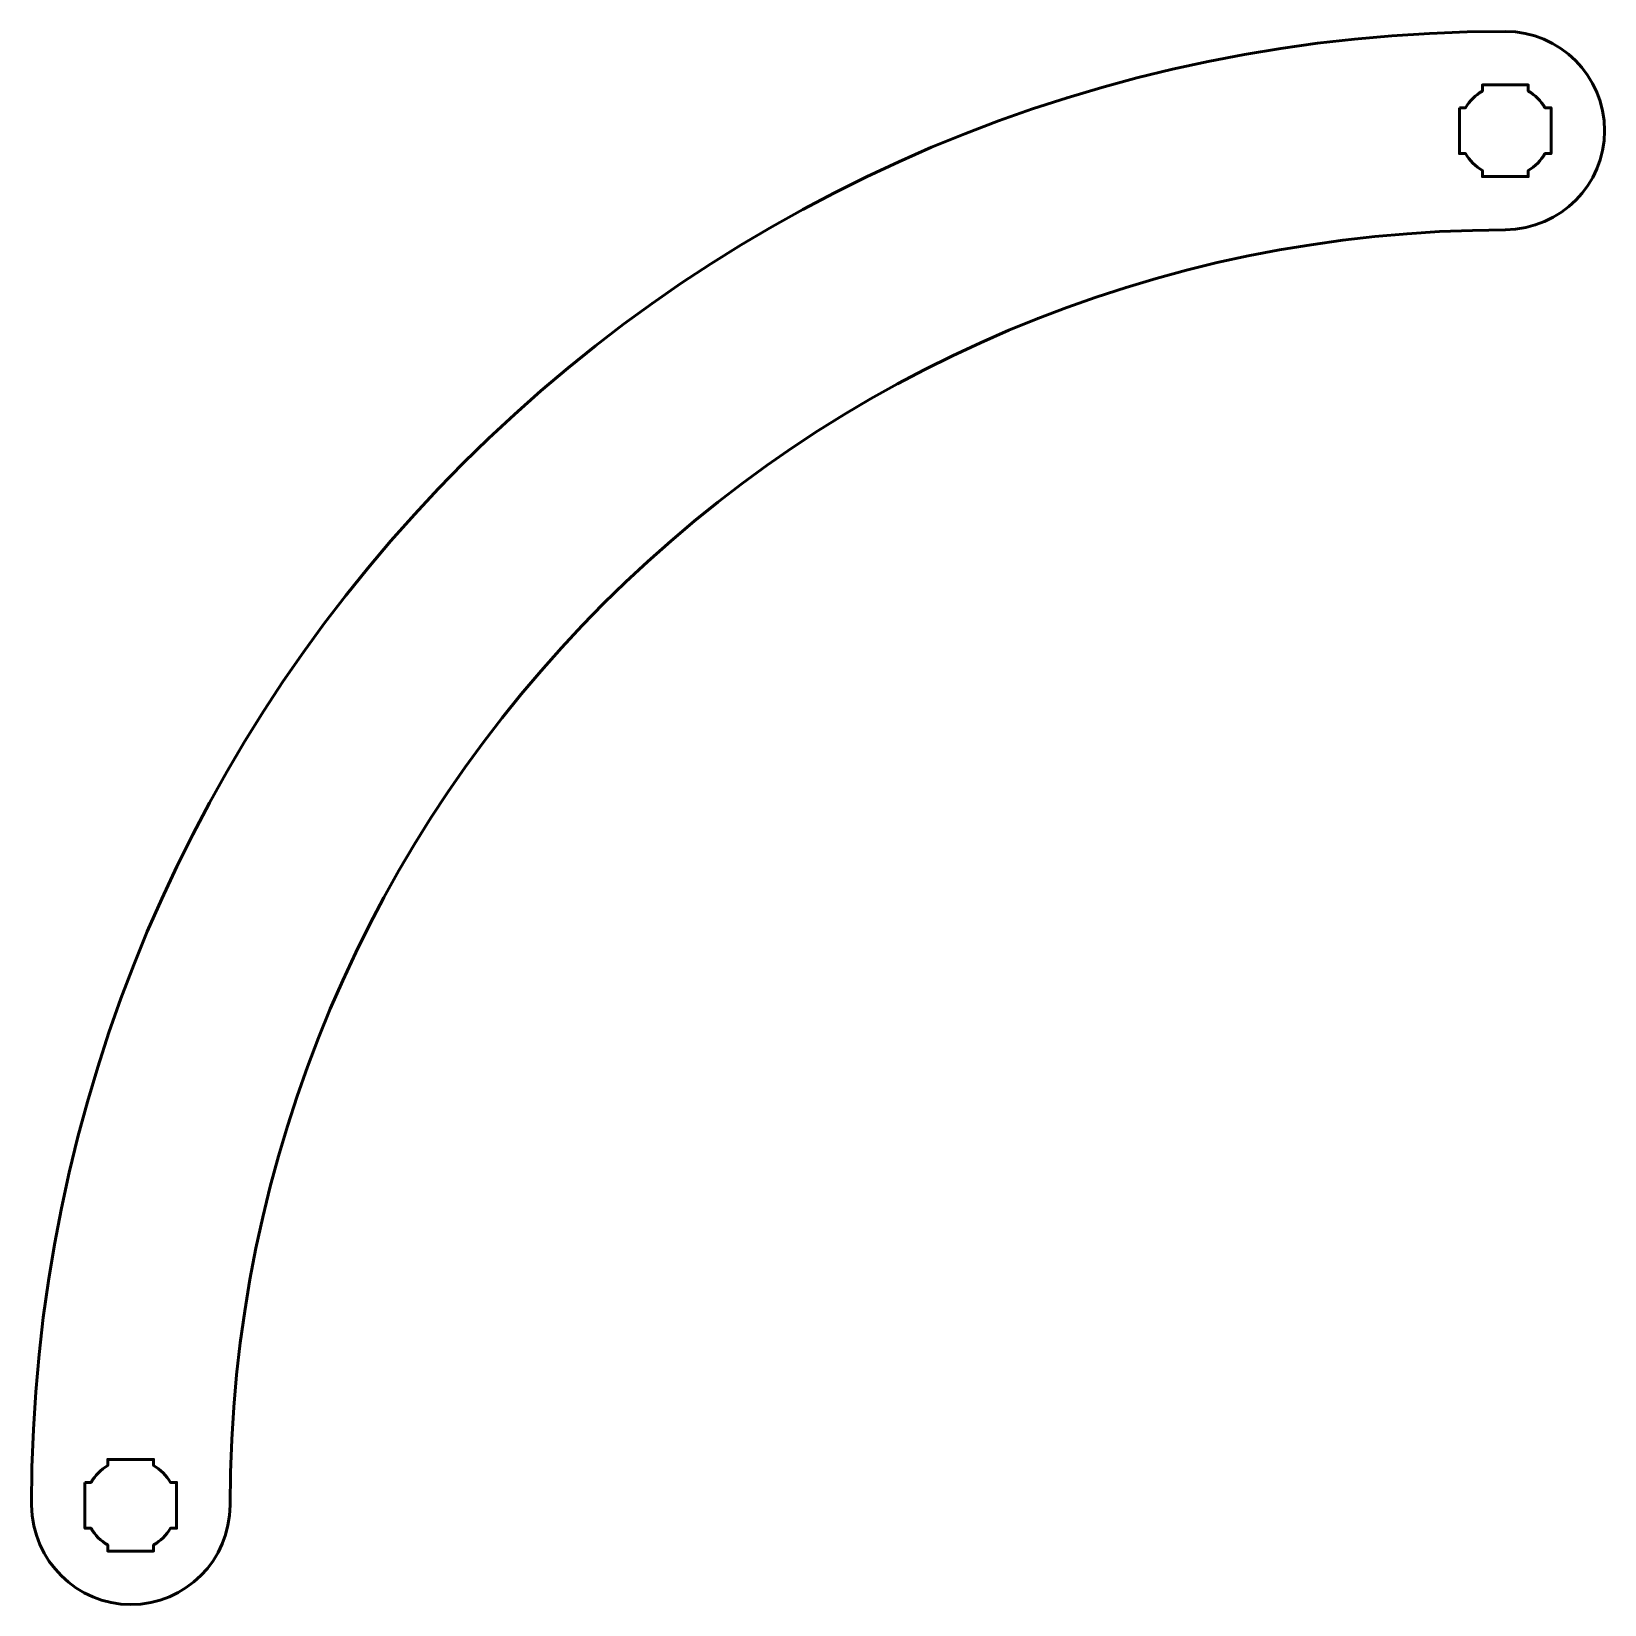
# Model space of a CAD drawing. Header units: centimetres. Extents: x -20.1 to -9.9, y -15.5 to -5.2.
import ezdxf

# ---------------------------------------------------------------- set-up
doc = ezdxf.new("R2010")
doc.units = ezdxf.units.CM
doc.header["$MEASUREMENT"] = 0
doc.layers.add('Layer 1', color=7, linetype='Continuous')

msp = doc.modelspace()

# ---------------------------------------------------------------- linework, layer by layer
at = {"layer": 'Layer 1', "color": 250, "lineweight": 53}
for points, knots in [([(-18.84999, -14.85), (-18.85, -10.23921), (-15.11079, -6.5), (-10.50009, -6.49989), (-10.50009, -6.49989), (-10.13194, -6.49069), (-9.85009, -6.2032), (-9.85009, -5.85002), (-9.85009, -5.85002), (-9.85009, -5.4911), (-10.14117, -5.20002), (-10.5, -5.20001), (-10.5, -5.20001), (-15.82864, -5.2), (-20.15, -9.52136), (-20.14988, -14.8499), (-20.14988, -14.8499), (-20.14067, -15.21806), (-19.85318, -15.49991), (-19.5, -15.49991), (-19.5, -15.49991), (-19.14108, -15.49991), (-18.85, -15.20883), (-18.84999, -14.85)], [0, 0, 0, 0, 0.16666667, 0.16666667, 0.16666667, 0.16666667, 0.33333333, 0.33333333, 0.33333333, 0.33333333, 0.5, 0.5, 0.5, 0.5, 0.66666667, 0.66666667, 0.66666667, 0.66666667, 0.83333333, 0.83333333, 0.83333333, 0.83333333, 1, 1, 1, 1]), ([(-10.80003, -5.69996), (-10.80003, -5.69996), (-10.75983, -5.69996), (-10.75983, -5.69996), (-10.75983, -5.69996), (-10.7335, -5.65444), (-10.69554, -5.61651), (-10.65003, -5.59018), (-10.65003, -5.59018), (-10.65003, -5.59018), (-10.65003, -5.54996), (-10.65003, -5.54996), (-10.65003, -5.54996), (-10.65003, -5.54996), (-10.35003, -5.54996), (-10.35003, -5.54996), (-10.35003, -5.54996), (-10.35003, -5.54996), (-10.35003, -5.59015), (-10.35003, -5.59015), (-10.35003, -5.59015), (-10.3045, -5.61648), (-10.26651, -5.65443), (-10.24015, -5.69996), (-10.24015, -5.69996), (-10.24015, -5.69996), (-10.20003, -5.69996), (-10.20003, -5.69996), (-10.20003, -5.69996), (-10.20003, -5.69996), (-10.20003, -5.84538), (-10.20003, -5.84538), (-10.20003, -5.84538), (-10.20003, -5.84538), (-10.19997, -5.85003), (-10.19997, -5.85003), (-10.19997, -5.85003), (-10.19997, -5.85003), (-10.20003, -5.85467), (-10.20003, -5.85467), (-10.20003, -5.85467), (-10.20003, -5.85467), (-10.20003, -5.99996), (-10.20003, -5.99996), (-10.20003, -5.99996), (-10.20003, -5.99996), (-10.2401, -5.99996), (-10.2401, -5.99996), (-10.2401, -5.99996), (-10.26645, -6.04553), (-10.30445, -6.08354), (-10.35003, -6.1099), (-10.35003, -6.1099), (-10.35003, -6.1099), (-10.35003, -6.14996), (-10.35003, -6.14996), (-10.35003, -6.14996), (-10.35003, -6.14996), (-10.49331, -6.14996), (-10.49331, -6.14996), (-10.49331, -6.14996), (-10.49331, -6.14996), (-10.49998, -6.15004), (-10.49998, -6.15004), (-10.49998, -6.15004), (-10.49998, -6.15004), (-10.50666, -6.14996), (-10.50666, -6.14996), (-10.50666, -6.14996), (-10.50666, -6.14996), (-10.65003, -6.14996), (-10.65003, -6.14996), (-10.65003, -6.14996), (-10.65003, -6.14996), (-10.65003, -6.10986), (-10.65003, -6.10986), (-10.65003, -6.10986), (-10.69557, -6.0835), (-10.73355, -6.04551), (-10.75988, -5.99996), (-10.75988, -5.99996), (-10.75988, -5.99996), (-10.80003, -5.99996), (-10.80003, -5.99996), (-10.80003, -5.99996), (-10.80003, -5.99996), (-10.80003, -5.69996), (-10.80003, -5.69996)], [0, 0, 0, 0, 0.04545455, 0.04545455, 0.04545455, 0.04545455, 0.09090909, 0.09090909, 0.09090909, 0.09090909, 0.13636364, 0.13636364, 0.13636364, 0.13636364, 0.18181818, 0.18181818, 0.18181818, 0.18181818, 0.22727273, 0.22727273, 0.22727273, 0.22727273, 0.27272727, 0.27272727, 0.27272727, 0.27272727, 0.31818182, 0.31818182, 0.31818182, 0.31818182, 0.36363636, 0.36363636, 0.36363636, 0.36363636, 0.40909091, 0.40909091, 0.40909091, 0.40909091, 0.45454545, 0.45454545, 0.45454545, 0.45454545, 0.5, 0.5, 0.5, 0.5, 0.54545455, 0.54545455, 0.54545455, 0.54545455, 0.59090909, 0.59090909, 0.59090909, 0.59090909, 0.63636364, 0.63636364, 0.63636364, 0.63636364, 0.68181818, 0.68181818, 0.68181818, 0.68181818, 0.72727273, 0.72727273, 0.72727273, 0.72727273, 0.77272727, 0.77272727, 0.77272727, 0.77272727, 0.81818182, 0.81818182, 0.81818182, 0.81818182, 0.86363636, 0.86363636, 0.86363636, 0.86363636, 0.90909091, 0.90909091, 0.90909091, 0.90909091, 0.95454545, 0.95454545, 0.95454545, 0.95454545, 1, 1, 1, 1]), ([(-19.80003, -14.69996), (-19.80003, -14.69996), (-19.75983, -14.69996), (-19.75983, -14.69996), (-19.75983, -14.69996), (-19.7335, -14.65444), (-19.69554, -14.61651), (-19.65003, -14.59018), (-19.65003, -14.59018), (-19.65003, -14.59018), (-19.65003, -14.54996), (-19.65003, -14.54996), (-19.65003, -14.54996), (-19.65003, -14.54996), (-19.35003, -14.54996), (-19.35003, -14.54996), (-19.35003, -14.54996), (-19.35003, -14.54996), (-19.35003, -14.59015), (-19.35003, -14.59015), (-19.35003, -14.59015), (-19.3045, -14.61648), (-19.26651, -14.65443), (-19.24015, -14.69996), (-19.24015, -14.69996), (-19.24015, -14.69996), (-19.20003, -14.69996), (-19.20003, -14.69996), (-19.20003, -14.69996), (-19.20003, -14.69996), (-19.20003, -14.84538), (-19.20003, -14.84538), (-19.20003, -14.84538), (-19.20003, -14.84538), (-19.19997, -14.85003), (-19.19997, -14.85003), (-19.19997, -14.85003), (-19.19997, -14.85003), (-19.20003, -14.85467), (-19.20003, -14.85467), (-19.20003, -14.85467), (-19.20003, -14.85467), (-19.20003, -14.99996), (-19.20003, -14.99996), (-19.20003, -14.99996), (-19.20003, -14.99996), (-19.2401, -14.99996), (-19.2401, -14.99996), (-19.2401, -14.99996), (-19.26645, -15.04553), (-19.30445, -15.08354), (-19.35003, -15.1099), (-19.35003, -15.1099), (-19.35003, -15.1099), (-19.35003, -15.14996), (-19.35003, -15.14996), (-19.35003, -15.14996), (-19.35003, -15.14996), (-19.49331, -15.14996), (-19.49331, -15.14996), (-19.49331, -15.14996), (-19.49331, -15.14996), (-19.49998, -15.15004), (-19.49998, -15.15004), (-19.49998, -15.15004), (-19.49998, -15.15004), (-19.50666, -15.14996), (-19.50666, -15.14996), (-19.50666, -15.14996), (-19.50666, -15.14996), (-19.65003, -15.14996), (-19.65003, -15.14996), (-19.65003, -15.14996), (-19.65003, -15.14996), (-19.65003, -15.10986), (-19.65003, -15.10986), (-19.65003, -15.10986), (-19.69557, -15.0835), (-19.73355, -15.04551), (-19.75988, -14.99996), (-19.75988, -14.99996), (-19.75988, -14.99996), (-19.80003, -14.99996), (-19.80003, -14.99996), (-19.80003, -14.99996), (-19.80003, -14.99996), (-19.80003, -14.69996), (-19.80003, -14.69996)], [0, 0, 0, 0, 0.04545455, 0.04545455, 0.04545455, 0.04545455, 0.09090909, 0.09090909, 0.09090909, 0.09090909, 0.13636364, 0.13636364, 0.13636364, 0.13636364, 0.18181818, 0.18181818, 0.18181818, 0.18181818, 0.22727273, 0.22727273, 0.22727273, 0.22727273, 0.27272727, 0.27272727, 0.27272727, 0.27272727, 0.31818182, 0.31818182, 0.31818182, 0.31818182, 0.36363636, 0.36363636, 0.36363636, 0.36363636, 0.40909091, 0.40909091, 0.40909091, 0.40909091, 0.45454545, 0.45454545, 0.45454545, 0.45454545, 0.5, 0.5, 0.5, 0.5, 0.54545455, 0.54545455, 0.54545455, 0.54545455, 0.59090909, 0.59090909, 0.59090909, 0.59090909, 0.63636364, 0.63636364, 0.63636364, 0.63636364, 0.68181818, 0.68181818, 0.68181818, 0.68181818, 0.72727273, 0.72727273, 0.72727273, 0.72727273, 0.77272727, 0.77272727, 0.77272727, 0.77272727, 0.81818182, 0.81818182, 0.81818182, 0.81818182, 0.86363636, 0.86363636, 0.86363636, 0.86363636, 0.90909091, 0.90909091, 0.90909091, 0.90909091, 0.95454545, 0.95454545, 0.95454545, 0.95454545, 1, 1, 1, 1])]:
    msp.add_open_spline(points, degree=3, knots=knots, dxfattribs=at)

doc.saveas('drawing.dxf')
